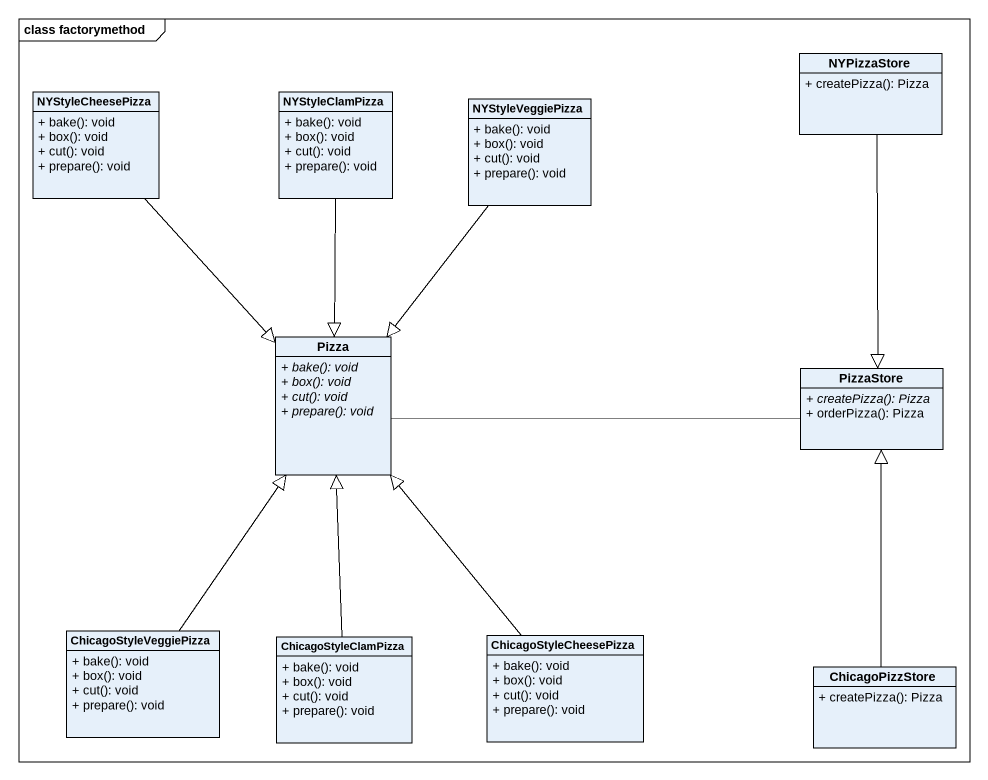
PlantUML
@startuml
mainframe class factorymethod
hide circle
hide empty members
skinparam classAttributeIconSize 0
class NYStyleCheesePizza {
  + bake(): void
  + box(): void
  + cut(): void
  + prepare(): void
}
class NYStyleClamPizza {
  + bake(): void
  + box(): void
  + cut(): void
  + prepare(): void
}
class NYPizzaStore {
  + createPizza(): Pizza
}
class NYStyleVeggiePizza {
  + bake(): void
  + box(): void
  + cut(): void
  + prepare(): void
}
class Pizza {
  {abstract} + bake(): void
  {abstract} + box(): void
  {abstract} + cut(): void
  {abstract} + prepare(): void
}
class PizzaStore {
  {abstract} + createPizza(): Pizza
  + orderPizza(): Pizza
}
class ChicagoStyleVeggiePizza {
  + bake(): void
  + box(): void
  + cut(): void
  + prepare(): void
}
class ChicagoStyleClamPizza {
  + bake(): void
  + box(): void
  + cut(): void
  + prepare(): void
}
class ChicagoStyleCheesePizza {
  + bake(): void
  + box(): void
  + cut(): void
  + prepare(): void
}
class ChicagoPizzStore {
  + createPizza(): Pizza
}
NYStyleCheesePizza --|> Pizza
NYStyleClamPizza --|> Pizza
NYPizzaStore --|> PizzaStore
NYStyleVeggiePizza --|> Pizza
PizzaStore -left- Pizza
ChicagoStyleVeggiePizza -up-|> Pizza
ChicagoStyleClamPizza -up-|> Pizza
ChicagoStyleCheesePizza -up-|> Pizza
ChicagoPizzStore -up-|> PizzaStore
@enduml
